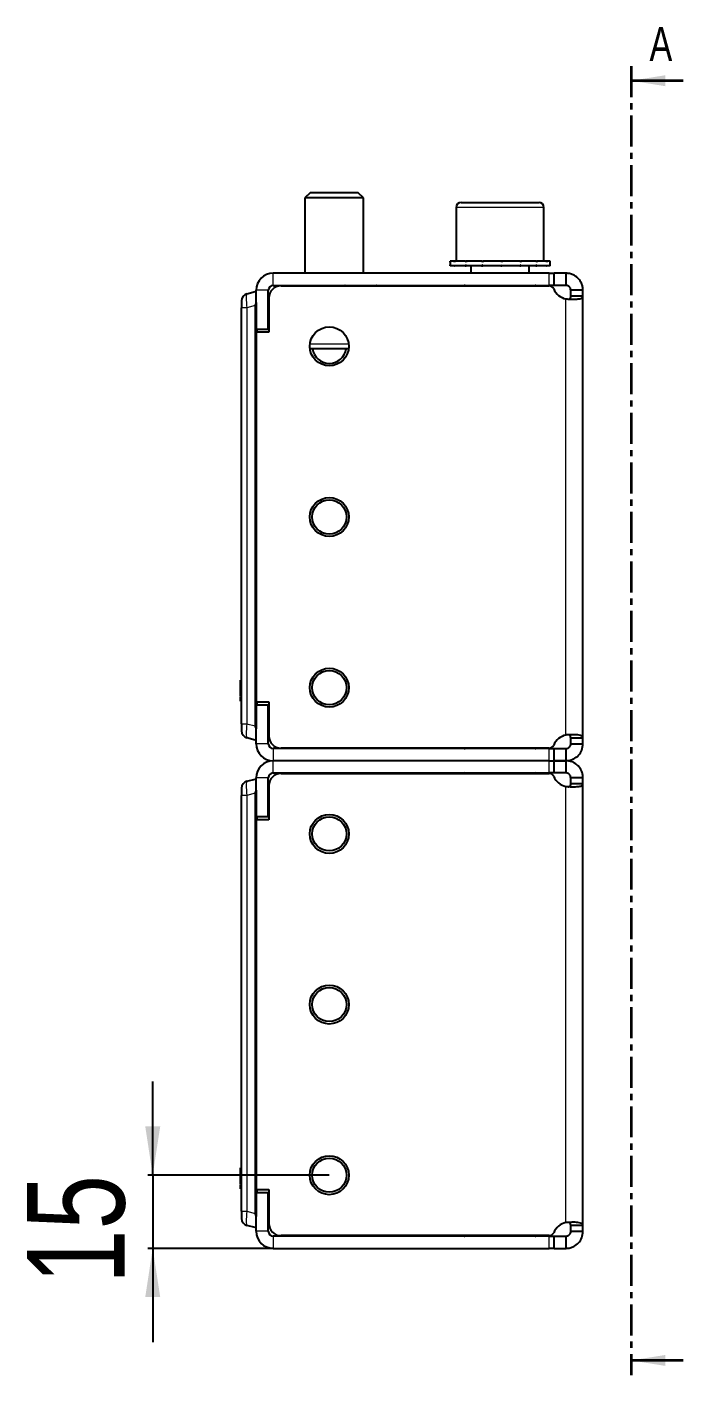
# Model space of a CAD drawing. Header units: millimetres. Extents: x 0 to 3204, y -808 to 609.
# Drawn here: x 1110.4 to 1244.9, y 263.4 to 539.9 of the extents above; entities that cross this region are included whole.
import ezdxf

# ---------------------------------------------------------------- set-up
doc = ezdxf.new("R2010")
doc.units = ezdxf.units.MM
doc.linetypes.add('CENTER', pattern=[10.16, 6.35, -1.27, 1.27, -1.27])
doc.layers.add('FORMAT', color=7, linetype='Continuous')
doc.styles.add('SLDTEXTSTYLE0', font='TXT', dxfattribs={"width": 0.75})
doc.dimstyles.new('SLDDIMSTYLE1', dxfattribs={"dimtxt": 20, "dimasz": 10, "dimexe": 0, "dimexo": 0.0625, "dimgap": 5, "dimtad": 2, "dimdec": 1, "dimrnd": 1e-09, "dimzin": 12, "dimdsep": 46, "dimtxsty": 'SLDTEXTSTYLE0', "dimsah": 1, "dimcen": 0.09, "dimadec": 0, "dimazin": 3, "dimtfac": 1, "dimtmove": 0, "dimatfit": 0, "dimfxl": 0, "dimfrac": 2, "dimtolj": 1, "dimtzin": 12, "dimarcsym": 0})

# ---------------------------------------------------------------- blocks, each defined once
blk = doc.blocks.new('_D_3')
at = {"layer": 'FORMAT'}
for p, q in [((1136.17, 304.39), (1136.17, 323.62)), ((1172.36, 304.39), (1135.17, 304.39)), ((1136.17, 304.39), (1136.17, 289.39)), ((1160.86, 289.39), (1135.17, 289.39)), ((1136.17, 289.39), (1136.17, 270.16))]:
    blk.add_line(p, q, dxfattribs=at)
for points in [[(1136.17, 304.39), (1137.71, 314.39), (1134.64, 314.39)], [(1136.17, 289.39), (1134.64, 279.39), (1137.71, 279.39)]]:
    blk.add_solid(points, dxfattribs=at)
at = {"layer": 'FORMAT', "insert": (1110.39, 282.11), "char_height": 20, "attachment_point": 1, "rotation": 90, "style": 'SLDTEXTSTYLE0'}
blk.add_mtext('15', dxfattribs=at)

msp = doc.modelspace()

# ---------------------------------------------------------------- linework, layer by layer
at = {"color": 7, "linetype": 'CENTER', "lineweight": 35}
msp.add_line((1234.24, 531.87), (1234.24, 263.4), dxfattribs=at)
at = {"color": 7, "linetype": 'Continuous', "lineweight": 35}
for p, q in [((1244.88, 528.87), (1234.24, 528.87)), ((1244.88, 266.4), (1234.24, 266.4))]:
    msp.add_line(p, q, dxfattribs=at)
at = {"color": 7, "linetype": 'Continuous', "lineweight": 25}
for p, q in [((1168.45, 505.89), (1167.37, 504.82)), ((1167.37, 504.82), (1167.37, 489.39)), ((1179.37, 504.82), (1167.37, 504.82)), ((1178.3, 505.89), (1168.45, 505.89)), ((1179.37, 504.82), (1178.3, 505.89)), ((1179.37, 489.39), (1179.37, 504.82)), ((1199.37, 503.89), (1215.37, 503.89)), ((1215.37, 503.89), (1215.37, 503.89)), ((1198.37, 502.89), (1198.37, 491.89)), ((1216.37, 491.89), (1216.37, 502.89)), ((1217.47, 489.39), (1160.87, 489.39)), ((1197.12, 491.89), (1197.12, 490.89)), ((1197.13, 491.89), (1197.13, 491.64)), ((1197.96, 491.89), (1197.13, 491.89)), ((1197.13, 491.89), (1197.13, 491.89)), ((1197.13, 490.89), (1197.13, 491.14)), ((1197.96, 490.89), (1197.13, 490.89)), ((1197.13, 490.89), (1197.13, 490.89)), ((1197.96, 491.89), (1198.06, 491.89)), ((1197.96, 490.89), (1198.06, 490.89)), ((1198.06, 491.89), (1198.06, 491.64)), ((1200.23, 491.89), (1198.06, 491.89)), ((1198.06, 490.89), (1198.06, 491.14)), ((1200.23, 490.89), (1198.06, 490.89)), ((1200.23, 491.89), (1200.41, 491.89)), ((1200.23, 490.89), (1200.41, 490.89)), ((1200.41, 491.89), (1200.41, 491.64)), ((1203.59, 491.89), (1200.41, 491.89)), ((1200.41, 490.89), (1200.41, 491.14)), ((1203.59, 490.89), (1200.41, 490.89)), ((1201.37, 490.89), (1201.37, 489.39)), ((1203.59, 491.89), (1203.82, 491.89)), ((1203.59, 490.89), (1203.82, 490.89)), ((1203.82, 491.89), (1203.82, 491.64)), ((1207.52, 491.89), (1203.82, 491.89)), ((1203.82, 490.89), (1203.82, 491.14)), ((1207.52, 490.89), (1203.82, 490.89)), ((1207.52, 491.89), (1207.77, 491.89)), ((1207.52, 491.89), (1207.6, 491.89)), ((1207.52, 490.89), (1207.67, 490.89)), ((1207.67, 490.89), (1207.77, 490.89)), ((1207.72, 491.89), (1207.77, 491.89)), ((1207.77, 491.89), (1207.77, 491.64)), ((1211.43, 491.89), (1207.77, 491.89)), ((1207.77, 490.89), (1207.77, 491.14)), ((1211.43, 490.89), (1207.77, 490.89)), ((1211.43, 491.89), (1211.66, 491.89)), ((1211.43, 490.89), (1211.66, 490.89)), ((1211.66, 491.89), (1211.66, 491.64)), ((1214.72, 491.89), (1211.66, 491.89)), ((1211.66, 490.89), (1211.66, 491.14)), ((1214.72, 490.89), (1211.66, 490.89)), ((1213.37, 489.39), (1213.37, 490.89)), ((1214.72, 491.89), (1214.9, 491.89)), ((1214.72, 490.89), (1214.9, 490.89)), ((1214.9, 491.89), (1214.9, 491.64)), ((1216.9, 491.89), (1214.9, 491.89)), ((1214.9, 490.89), (1214.9, 491.14)), ((1216.9, 490.89), (1214.9, 490.89)), ((1216.9, 491.89), (1216.99, 491.89)), ((1216.9, 490.89), (1216.99, 490.89)), ((1216.99, 491.89), (1216.99, 491.64)), ((1217.62, 491.89), (1216.99, 491.89)), ((1216.99, 490.89), (1216.99, 491.14)), ((1217.62, 490.89), (1216.99, 490.89)), ((1217.47, 489.39), (1218.47, 489.39)), ((1217.62, 490.89), (1217.62, 491.89)), ((1218.47, 486.89), (1218.47, 489.39)), ((1220.87, 489.39), (1218.47, 489.39)), ((1220.87, 489.39), (1220.87, 486.89)), ((1160.87, 486.89), (1217.47, 486.89)), ((1162.47, 486.79), (1217.45, 486.79)), ((1163.12, 486.89), (1163.12, 486.79)), ((1163.42, 486.89), (1163.42, 486.79)), ((1165.1, 486.89), (1165.1, 486.79)), ((1168.05, 486.89), (1168.05, 486.79)), ((1171.81, 486.89), (1171.81, 486.79)), ((1175.8, 486.89), (1175.8, 486.79)), ((1179.43, 486.89), (1179.43, 486.79)), ((1182.13, 486.89), (1182.13, 486.79)), ((1183.5, 486.89), (1183.5, 486.79)), ((1183.62, 486.79), (1183.62, 486.89)), ((1218.47, 486.89), (1217.47, 486.89)), ((1220.87, 486.89), (1218.47, 486.89)), ((1155.49, 485.19), (1157.17, 485.64)), ((1157.17, 485.64), (1157.37, 485.64)), ((1157.37, 477.94), (1157.37, 485.89)), ((1159.87, 477.94), (1159.87, 485.89)), ((1159.97, 484.29), (1159.97, 477.29)), ((1224.37, 485.89), (1221.87, 485.89)), ((1221.87, 484.67), (1221.87, 485.89)), ((1224.37, 484.67), (1221.87, 484.67)), ((1224.37, 484.67), (1224.37, 485.89)), ((1224.37, 394.11), (1224.37, 484.67)), ((1154.37, 483.74), (1154.37, 482.29)), ((1154.37, 407.84), (1154.37, 482.29)), ((1157.17, 482.74), (1157.17, 396.54)), ((1157.37, 483.37), (1157.37, 395.92)), ((1159.97, 478.87), (1159.87, 478.66)), ((1157.37, 477.94), (1159.87, 477.94)), ((1157.37, 401.49), (1157.37, 477.29)), ((1159.97, 477.29), (1157.37, 477.29)), ((1176.34, 473.89), (1168.41, 473.89)), ((1154.37, 399.64), (1154.37, 407.84)), ((1154.17, 405.9), (1154.37, 405.9)), ((1154.17, 405.55), (1154.37, 405.55)), ((1154.17, 404.82), (1154.17, 405.55)), ((1154.17, 404.82), (1154.37, 404.82)), ((1154.17, 403.87), (1154.17, 403.98)), ((1154.17, 402.42), (1154.37, 402.42)), ((1154.17, 401.88), (1154.17, 402.42)), ((1154.17, 401.88), (1154.37, 401.88)), ((1154.17, 401.59), (1154.37, 401.59)), ((1157.37, 401.49), (1159.97, 401.49)), ((1159.97, 401.49), (1159.97, 394.49)), ((1154.37, 396.99), (1154.37, 399.64)), ((1157.37, 392.89), (1157.37, 400.84)), ((1157.37, 400.84), (1159.87, 400.84)), ((1159.87, 392.89), (1159.87, 400.84)), ((1159.97, 400.41), (1159.87, 400.63)), ((1154.37, 396.99), (1154.37, 395.54)), ((1157.17, 393.64), (1155.49, 394.09)), ((1157.37, 393.64), (1157.17, 393.64)), ((1221.87, 394.11), (1224.37, 394.11)), ((1221.87, 392.89), (1221.87, 394.11)), ((1221.87, 392.89), (1224.37, 392.89)), ((1224.37, 392.89), (1224.37, 394.11)), ((1217.47, 391.89), (1160.87, 391.89)), ((1217.45, 391.99), (1162.47, 391.99)), ((1217.47, 391.89), (1218.47, 391.89)), ((1218.47, 389.39), (1218.47, 391.89)), ((1218.47, 391.89), (1220.87, 391.89)), ((1220.87, 391.89), (1220.87, 389.39)), ((1217.47, 389.39), (1160.87, 389.39)), ((1217.47, 389.39), (1218.47, 389.39)), ((1218.47, 386.89), (1218.47, 389.39)), ((1220.87, 389.39), (1218.47, 389.39)), ((1218.47, 389.39), (1220.87, 389.39)), ((1220.87, 389.39), (1220.87, 386.89)), ((1155.49, 385.19), (1157.17, 385.64)), ((1157.17, 385.64), (1157.37, 385.64)), ((1157.37, 377.94), (1157.37, 385.89)), ((1159.87, 377.94), (1159.87, 385.89)), ((1160.87, 386.89), (1217.47, 386.89)), ((1162.47, 386.79), (1217.45, 386.79)), ((1218.47, 386.89), (1217.47, 386.89)), ((1220.87, 386.89), (1218.47, 386.89)), ((1221.87, 385.89), (1221.79, 386.3)), ((1224.37, 385.89), (1221.87, 385.89)), ((1221.87, 384.67), (1221.87, 385.89)), ((1224.37, 384.67), (1221.87, 384.67)), ((1224.37, 384.67), (1224.37, 385.89)), ((1224.37, 294.11), (1224.37, 384.67)), ((1154.37, 383.74), (1154.37, 382.29)), ((1154.37, 307.84), (1154.37, 382.29)), ((1157.17, 382.74), (1157.17, 296.54)), ((1157.37, 383.37), (1157.37, 295.92)), ((1159.97, 384.29), (1159.97, 377.29)), ((1159.97, 378.87), (1159.87, 378.66)), ((1157.37, 377.94), (1159.87, 377.94)), ((1157.37, 301.49), (1157.37, 377.29)), ((1159.97, 377.29), (1157.37, 377.29)), ((1154.37, 299.64), (1154.37, 307.84)), ((1154.17, 305.9), (1154.37, 305.9)), ((1154.17, 305.55), (1154.37, 305.55)), ((1154.17, 304.82), (1154.17, 305.55)), ((1154.17, 304.82), (1154.37, 304.82)), ((1154.17, 303.87), (1154.17, 303.98)), ((1154.17, 302.42), (1154.37, 302.42)), ((1154.17, 301.88), (1154.17, 302.42)), ((1154.17, 301.88), (1154.37, 301.88)), ((1154.17, 301.59), (1154.37, 301.59)), ((1157.37, 301.49), (1159.97, 301.49)), ((1159.97, 301.49), (1159.97, 294.49)), ((1154.37, 296.99), (1154.37, 299.64)), ((1157.37, 300.84), (1159.87, 300.84)), ((1157.37, 292.89), (1157.37, 300.84)), ((1159.87, 292.89), (1159.87, 300.84)), ((1159.97, 300.41), (1159.87, 300.63)), ((1154.37, 296.99), (1154.37, 295.54)), ((1157.17, 293.64), (1155.49, 294.09)), ((1157.37, 293.64), (1157.17, 293.64)), ((1221.87, 294.11), (1224.37, 294.11)), ((1221.87, 292.89), (1221.87, 294.11)), ((1224.37, 292.89), (1224.37, 294.11)), ((1217.47, 291.89), (1160.87, 291.89)), ((1217.45, 291.99), (1162.47, 291.99)), ((1217.47, 291.89), (1218.47, 291.89)), ((1218.47, 289.39), (1218.47, 291.89)), ((1218.47, 291.89), (1220.87, 291.89)), ((1220.87, 291.89), (1220.87, 289.39)), ((1221.87, 292.89), (1224.37, 292.89)), ((1160.87, 289.39), (1217.47, 289.39)), ((1218.47, 289.39), (1217.47, 289.39)), ((1218.47, 289.39), (1220.87, 289.39))]:
    msp.add_line(p, q, dxfattribs=at)
at = {"color": 8, "linetype": 'Continuous', "lineweight": 18}
for p, q in [((1216.37, 502.89), (1198.37, 502.89)), ((1160.87, 486.89), (1160.87, 489.39)), ((1217.47, 486.89), (1217.47, 489.39)), ((1159.87, 485.89), (1157.37, 485.89)), ((1220.87, 394.67), (1220.87, 484.12)), ((1155.49, 482.29), (1154.37, 482.29)), ((1157.17, 482.74), (1155.49, 482.29)), ((1155.49, 482.29), (1155.49, 396.99)), ((1157.57, 477.94), (1157.57, 477.29)), ((1168.41, 474.89), (1176.34, 474.89)), ((1154.17, 403.7), (1154.37, 403.7)), ((1157.57, 401.49), (1157.57, 400.84)), ((1154.37, 396.99), (1155.49, 396.99)), ((1155.49, 396.99), (1157.17, 396.54)), ((1159.87, 392.89), (1157.37, 392.89)), ((1160.87, 391.89), (1160.87, 389.39)), ((1217.47, 389.39), (1217.47, 391.89)), ((1160.87, 386.89), (1160.87, 389.39)), ((1217.47, 386.89), (1217.47, 389.39)), ((1159.87, 385.89), (1157.37, 385.89)), ((1155.49, 382.29), (1154.37, 382.29)), ((1157.17, 382.74), (1155.49, 382.29)), ((1155.49, 382.29), (1155.49, 296.99)), ((1220.87, 294.67), (1220.87, 384.12)), ((1157.57, 377.94), (1157.57, 377.29)), ((1154.17, 303.7), (1154.37, 303.7)), ((1157.57, 301.49), (1157.57, 300.84)), ((1154.37, 296.99), (1155.49, 296.99)), ((1155.49, 296.99), (1157.17, 296.54)), ((1159.87, 292.89), (1157.37, 292.89)), ((1160.87, 291.89), (1160.87, 289.39)), ((1217.47, 289.39), (1217.47, 291.89))]:
    msp.add_line(p, q, dxfattribs=at)
at = {"color": 7, "linetype": 'Continuous', "lineweight": 25}
for centre, radius in [((1172.37, 474.39), 4), ((1172.37, 439.39), 4), ((1172.37, 439.39), 3.5), ((1172.37, 404.39), 4), ((1172.37, 404.39), 3.5), ((1172.37, 374.39), 4), ((1172.37, 374.39), 3.5), ((1172.37, 339.39), 4), ((1172.37, 339.39), 3.5), ((1172.37, 304.39), 4), ((1172.37, 304.39), 3.5)]:
    msp.add_circle(centre, radius, dxfattribs=at)
for centre, radius, start, end in [((1199.37, 502.89), 1, 90, 180), ((1215.37, 502.89), 1, 0, 90), ((1160.87, 485.89), 3.5, 90, 180), ((1160.87, 485.89), 1, 90, 180), ((1162.47, 484.29), 2.5, 90, 180), ((1200.02, 486.54), 0.35, 45.5847, 90), ((1214.72, 486.54), 0.35, 90, 134.4153), ((1217.45, 485.79), 1, 22.8854, 90), ((1155.87, 483.74), 1.5, 105, 180), ((1221.6, 487.54), 3.5, 202.8854, 258.1052), ((1172.37, 474.39), 3.5, 188.2132, 351.7868), ((1155.87, 395.54), 1.5, 180, 255), ((1160.87, 392.89), 3.5, 180, 270), ((1160.87, 392.89), 1, 180, 270), ((1162.47, 394.49), 2.5, 180, 270), ((1221.6, 391.24), 3.5, 101.8948, 157.1146), ((1200.02, 392.24), 0.35, 270, 314.4153), ((1214.72, 392.24), 0.35, 225.5847, 270), ((1217.45, 392.99), 1, 270, 337.1146), ((1160.87, 385.89), 3.5, 90, 180), ((1155.87, 383.74), 1.5, 105, 180), ((1160.87, 385.89), 1, 90, 180), ((1162.47, 384.29), 2.5, 90, 180), ((1200.02, 386.54), 0.35, 45.5847, 90), ((1214.72, 386.54), 0.35, 90, 134.4153), ((1217.45, 385.79), 1, 22.8854, 90), ((1221.6, 387.54), 3.5, 202.8854, 258.1052), ((1155.87, 295.54), 1.5, 180, 255), ((1162.47, 294.49), 2.5, 180, 270), ((1221.6, 291.24), 3.5, 101.8948, 157.1146), ((1160.87, 292.89), 3.5, 180, 270), ((1160.87, 292.89), 1, 180, 270), ((1200.02, 292.24), 0.35, 270, 314.4153), ((1214.72, 292.24), 0.35, 225.5847, 270), ((1217.45, 292.99), 1, 270, 337.1146)]:
    msp.add_arc(centre, radius, start, end, dxfattribs=at)
at = {"color": 8, "linetype": 'Continuous', "lineweight": 18}
for centre, major_axis, start_param, end_param in [((1155.87, 482.19), (-0.38, 3), 0.016741, 1.520499), ((1155.87, 397.1), (0.38, 3), 1.621093, 3.124852), ((1155.87, 382.19), (-0.38, 3), 0.016741, 1.520499), ((1155.87, 297.1), (0.38, 3), 1.621093, 3.124852)]:
    msp.add_ellipse(centre, major_axis=major_axis, ratio=0.123038, start_param=start_param, end_param=end_param, dxfattribs=at)
at = {"color": 7, "linetype": 'Continuous', "lineweight": 25}
for centre, major_axis, start_param, end_param in [((1168.77, 485.64), (-11.57, -3.1), 6.030113, 6.216148), ((1168.77, 393.64), (-11.57, 3.1), 0.067037, 0.253072), ((1168.77, 385.64), (-11.57, -3.1), 6.030113, 6.216148), ((1168.77, 293.64), (-11.57, 3.1), 0.067037, 0.253072)]:
    msp.add_ellipse(centre, major_axis=major_axis, ratio=0.250563, start_param=start_param, end_param=end_param, dxfattribs=at)
for points, knots in [([(1197.13, 491.64), (1197.13, 491.68), (1197.13, 491.75), (1197.13, 491.83), (1197.13, 491.87), (1197.13, 491.89)], [0, 0, 0, 0, 0.499981, 0.749988, 1, 1, 1, 1]), ([(1197.13, 490.89), (1197.13, 490.91), (1197.13, 490.95), (1197.13, 491.04), (1197.13, 491.1), (1197.13, 491.14)], [0, 0, 0, 0, 0.25014, 0.50028, 1, 1, 1, 1]), ([(1198.06, 491.64), (1198.05, 491.68), (1198.02, 491.75), (1197.99, 491.83), (1197.97, 491.87), (1197.96, 491.89)], [0, 0, 0, 0, 0.499981, 0.749988, 1, 1, 1, 1]), ([(1197.96, 490.89), (1197.97, 490.91), (1197.99, 490.95), (1198.02, 491.04), (1198.05, 491.1), (1198.06, 491.14)], [0, 0, 0, 0, 0.25014, 0.50028, 1, 1, 1, 1]), ([(1200.41, 491.64), (1200.38, 491.68), (1200.34, 491.75), (1200.28, 491.83), (1200.25, 491.87), (1200.23, 491.89)], [0, 0, 0, 0, 0.499981, 0.749988, 1, 1, 1, 1]), ([(1200.23, 490.89), (1200.25, 490.91), (1200.28, 490.95), (1200.34, 491.04), (1200.38, 491.1), (1200.41, 491.14)], [0, 0, 0, 0, 0.25014, 0.50028, 1, 1, 1, 1]), ([(1203.82, 491.64), (1203.78, 491.68), (1203.72, 491.75), (1203.65, 491.83), (1203.61, 491.87), (1203.59, 491.89)], [0, 0, 0, 0, 0.499981, 0.749988, 1, 1, 1, 1]), ([(1203.59, 490.89), (1203.61, 490.91), (1203.65, 490.95), (1203.72, 491.04), (1203.78, 491.1), (1203.82, 491.14)], [0, 0, 0, 0, 0.25014, 0.50028, 1, 1, 1, 1]), ([(1207.77, 491.64), (1207.73, 491.68), (1207.67, 491.75), (1207.58, 491.83), (1207.54, 491.87), (1207.52, 491.89)], [0, 0, 0, 0, 0.499981, 0.749988, 1, 1, 1, 1]), ([(1207.52, 490.89), (1207.54, 490.91), (1207.58, 490.95), (1207.67, 491.04), (1207.73, 491.1), (1207.77, 491.14)], [0, 0, 0, 0, 0.2501401, 0.5002802, 1, 1, 1, 1]), ([(1207.77, 491.64), (1207.75, 491.71), (1207.72, 491.84), (1207.69, 491.88), (1207.67, 491.89)], [0, 0, 0, 0, 0.561794, 1, 1, 1, 1]), ([(1207.77, 491.14), (1207.75, 491.07), (1207.72, 490.94), (1207.69, 490.91), (1207.67, 490.89)], [0, 0, 0, 0, 0.561794, 1, 1, 1, 1]), ([(1211.66, 491.64), (1211.62, 491.68), (1211.56, 491.75), (1211.49, 491.83), (1211.45, 491.87), (1211.43, 491.89)], [0, 0, 0, 0, 0.499981, 0.749988, 1, 1, 1, 1]), ([(1211.43, 490.89), (1211.45, 490.91), (1211.49, 490.95), (1211.56, 491.04), (1211.62, 491.1), (1211.66, 491.14)], [0, 0, 0, 0, 0.25014, 0.50028, 1, 1, 1, 1]), ([(1214.9, 491.64), (1214.87, 491.68), (1214.83, 491.75), (1214.77, 491.83), (1214.74, 491.87), (1214.72, 491.89)], [0, 0, 0, 0, 0.499981, 0.749988, 1, 1, 1, 1]), ([(1214.72, 490.89), (1214.74, 490.91), (1214.77, 490.95), (1214.83, 491.04), (1214.87, 491.1), (1214.9, 491.14)], [0, 0, 0, 0, 0.25014, 0.50028, 1, 1, 1, 1]), ([(1216.99, 491.64), (1216.97, 491.68), (1216.95, 491.75), (1216.92, 491.83), (1216.91, 491.87), (1216.9, 491.89)], [0, 0, 0, 0, 0.499981, 0.749988, 1, 1, 1, 1]), ([(1216.9, 490.89), (1216.91, 490.91), (1216.92, 490.95), (1216.95, 491.04), (1216.97, 491.1), (1216.99, 491.14)], [0, 0, 0, 0, 0.25014, 0.50028, 1, 1, 1, 1]), ([(1224.37, 485.89), (1224.36, 486.15), (1224.33, 486.64), (1224.04, 487.46), (1223.58, 488.17), (1222.95, 488.74), (1222.34, 489.1), (1221.63, 489.34), (1221.13, 489.37), (1220.87, 489.39)], [0, 0, 0, 0, 0.144067, 0.271276, 0.474907, 0.597997, 0.726338, 0.860245, 1, 1, 1, 1]), ([(1163.38, 486.79), (1163.38, 486.8), (1163.37, 486.84), (1163.36, 486.87), (1163.36, 486.89)], [0, 0, 0, 0, 0.374848, 1, 1, 1, 1]), ([(1165.02, 486.79), (1165.01, 486.8), (1164.99, 486.84), (1164.97, 486.87), (1164.96, 486.89)], [0, 0, 0, 0, 0.374848, 1, 1, 1, 1]), ([(1167.92, 486.79), (1167.91, 486.8), (1167.88, 486.84), (1167.86, 486.87), (1167.84, 486.89)], [0, 0, 0, 0, 0.374848, 1, 1, 1, 1]), ([(1171.66, 486.79), (1171.65, 486.8), (1171.62, 486.84), (1171.58, 486.87), (1171.56, 486.89)], [0, 0, 0, 0, 0.374848, 1, 1, 1, 1]), ([(1175.66, 486.79), (1175.65, 486.8), (1175.61, 486.84), (1175.58, 486.87), (1175.56, 486.89)], [0, 0, 0, 0, 0.374848, 1, 1, 1, 1]), ([(1179.31, 486.79), (1179.3, 486.8), (1179.27, 486.84), (1179.24, 486.87), (1179.23, 486.89)], [0, 0, 0, 0, 0.374848, 1, 1, 1, 1]), ([(1182.05, 486.79), (1182.05, 486.8), (1182.03, 486.84), (1182.01, 486.87), (1182, 486.89)], [0, 0, 0, 0, 0.374848, 1, 1, 1, 1]), ([(1183.48, 486.79), (1183.48, 486.8), (1183.47, 486.84), (1183.47, 486.87), (1183.46, 486.89)], [0, 0, 0, 0, 0.374848, 1, 1, 1, 1]), ([(1221.87, 485.89), (1221.86, 486.03), (1221.84, 486.22), (1221.71, 486.44), (1221.61, 486.58), (1221.47, 486.7), (1221.29, 486.81), (1221.09, 486.88), (1220.95, 486.89), (1220.87, 486.89)], [0, 0, 0, 0, 0.2941026, 0.4063735, 0.4970139, 0.6118531, 0.7316911, 0.860101, 1, 1, 1, 1]), ([(1220.87, 484.12), (1221.19, 484.1), (1221.78, 484.07), (1222.73, 484.06), (1223.59, 484.1), (1224.25, 484.31), (1224.33, 484.55), (1224.37, 484.67)], [0, 0, 0, 0, 0.17084, 0.319217, 0.548103, 0.767822, 1, 1, 1, 1]), ([(1221.35, 484.07), (1221.35, 484.07), (1221.42, 484.06), (1221.52, 484.08), (1221.65, 484.12), (1221.75, 484.21), (1221.85, 484.38), (1221.87, 484.55), (1221.87, 484.67)], [0, 0, 0, 0, 0.010499, 0.167595, 0.301027, 0.450649, 0.615637, 1, 1, 1, 1]), ([(1154.17, 405.55), (1154.17, 405.66), (1154.17, 405.86), (1154.17, 405.89), (1154.17, 405.9)], [0, 0, 0, 0, 0.5368, 1, 1, 1, 1]), ([(1154.17, 403.7), (1154.17, 403.86), (1154.17, 404.2), (1154.17, 404.62), (1154.17, 404.8), (1154.17, 404.89)], [0, 0, 0, 0, 0.346986, 0.702168, 1, 1, 1, 1]), ([(1154.17, 402.54), (1154.17, 402.57), (1154.17, 402.7), (1154.17, 403.11), (1154.17, 403.5), (1154.17, 403.7)], [0, 0, 0, 0, 0.136302, 0.576865, 1, 1, 1, 1]), ([(1154.17, 401.59), (1154.17, 401.6), (1154.17, 401.63), (1154.17, 401.8), (1154.17, 401.88)], [0, 0, 0, 0, 0.577653, 1, 1, 1, 1]), ([(1224.37, 394.11), (1224.32, 394.24), (1224.23, 394.46), (1223.67, 394.65), (1223.07, 394.72), (1222.43, 394.74), (1221.69, 394.73), (1221.15, 394.69), (1220.87, 394.67)], [0, 0, 0, 0, 0.254149, 0.448213, 0.574908, 0.708872, 0.850468, 1, 1, 1, 1]), ([(1220.87, 391.89), (1220.96, 391.9), (1221.11, 391.91), (1221.32, 391.99), (1221.49, 392.09), (1221.62, 392.22), (1221.73, 392.36), (1221.85, 392.59), (1221.86, 392.77), (1221.87, 392.89)], [0, 0, 0, 0, 0.156786, 0.290809, 0.403501, 0.497298, 0.607133, 0.726181, 1, 1, 1, 1]), ([(1220.87, 389.39), (1221.17, 389.41), (1221.72, 389.45), (1222.62, 389.81), (1223.51, 390.47), (1224.23, 391.58), (1224.33, 392.45), (1224.37, 392.89)], [0, 0, 0, 0, 0.16069, 0.301312, 0.521951, 0.753573, 1, 1, 1, 1]), ([(1221.87, 394.11), (1221.86, 394.23), (1221.84, 394.44), (1221.69, 394.65), (1221.56, 394.69), (1221.51, 394.71)], [0, 0, 0, 0, 0.488232, 0.819706, 1, 1, 1, 1]), ([(1224.37, 385.89), (1224.36, 386.15), (1224.33, 386.64), (1224.04, 387.46), (1223.58, 388.17), (1222.95, 388.74), (1222.34, 389.1), (1221.63, 389.34), (1221.13, 389.37), (1220.87, 389.39)], [0, 0, 0, 0, 0.144067, 0.271276, 0.474907, 0.597997, 0.726338, 0.860245, 1, 1, 1, 1]), ([(1221.87, 385.89), (1221.86, 386.03), (1221.84, 386.22), (1221.71, 386.44), (1221.61, 386.58), (1221.47, 386.7), (1221.29, 386.81), (1221.09, 386.88), (1220.95, 386.89), (1220.87, 386.89)], [0, 0, 0, 0, 0.294103, 0.406373, 0.497014, 0.611853, 0.731691, 0.860101, 1, 1, 1, 1]), ([(1220.87, 384.12), (1221.19, 384.1), (1221.78, 384.07), (1222.73, 384.06), (1223.59, 384.1), (1224.25, 384.31), (1224.33, 384.55), (1224.37, 384.67)], [0, 0, 0, 0, 0.17084, 0.319217, 0.548103, 0.767822, 1, 1, 1, 1]), ([(1221.35, 384.07), (1221.35, 384.07), (1221.42, 384.06), (1221.52, 384.08), (1221.65, 384.12), (1221.75, 384.21), (1221.85, 384.38), (1221.87, 384.55), (1221.87, 384.67)], [0, 0, 0, 0, 0.010499, 0.167595, 0.301027, 0.450649, 0.615637, 1, 1, 1, 1]), ([(1154.17, 305.55), (1154.17, 305.66), (1154.17, 305.86), (1154.17, 305.89), (1154.17, 305.9)], [0, 0, 0, 0, 0.5368, 1, 1, 1, 1]), ([(1154.17, 303.7), (1154.17, 303.86), (1154.17, 304.2), (1154.17, 304.62), (1154.17, 304.8), (1154.17, 304.89)], [0, 0, 0, 0, 0.346986, 0.702168, 1, 1, 1, 1]), ([(1154.17, 302.54), (1154.17, 302.57), (1154.17, 302.7), (1154.17, 303.11), (1154.17, 303.5), (1154.17, 303.7)], [0, 0, 0, 0, 0.136302, 0.576865, 1, 1, 1, 1]), ([(1154.17, 301.59), (1154.17, 301.6), (1154.17, 301.63), (1154.17, 301.8), (1154.17, 301.88)], [0, 0, 0, 0, 0.577653, 1, 1, 1, 1]), ([(1224.37, 294.11), (1224.32, 294.24), (1224.23, 294.46), (1223.67, 294.65), (1223.07, 294.72), (1222.43, 294.74), (1221.69, 294.73), (1221.15, 294.69), (1220.87, 294.67)], [0, 0, 0, 0, 0.254149, 0.448213, 0.574908, 0.708872, 0.850468, 1, 1, 1, 1]), ([(1221.87, 294.11), (1221.86, 294.23), (1221.84, 294.44), (1221.69, 294.65), (1221.56, 294.69), (1221.51, 294.71)], [0, 0, 0, 0, 0.488232, 0.819706, 1, 1, 1, 1]), ([(1220.87, 291.89), (1220.96, 291.9), (1221.11, 291.91), (1221.32, 291.99), (1221.49, 292.09), (1221.62, 292.22), (1221.73, 292.36), (1221.85, 292.59), (1221.86, 292.77), (1221.87, 292.89)], [0, 0, 0, 0, 0.156786, 0.290809, 0.403501, 0.497298, 0.607133, 0.726181, 1, 1, 1, 1]), ([(1220.87, 289.39), (1221.17, 289.41), (1221.72, 289.45), (1222.62, 289.81), (1223.51, 290.47), (1224.23, 291.58), (1224.33, 292.45), (1224.37, 292.89)], [0, 0, 0, 0, 0.16069, 0.301312, 0.521951, 0.753573, 1, 1, 1, 1])]:
    msp.add_open_spline(points, degree=3, knots=knots, dxfattribs=at)
at = {"color": 7, "linetype": 'Continuous', "lineweight": 35}
for points in [[(1234.24, 528.87), (1241.24, 527.75), (1241.24, 529.99)], [(1234.24, 266.4), (1241.24, 265.28), (1241.24, 267.52)]]:
    msp.add_solid(points, dxfattribs=at)

# ---------------------------------------------------------------- texts
at = {"color": 7, "linetype": 'Continuous', "insert": (1238, 539.9), "char_height": 7, "attachment_point": 1, "style": 'SLDTEXTSTYLE0'}
msp.add_mtext('A', dxfattribs=at)

# ---------------------------------------------------------------- dimensions: what is measured, and where the dimension line sits
at = {"layer": 'FORMAT'}
dim = msp.add_linear_dim(base=(1136.17, 289.39), p1=(1172.37, 304.39), p2=(1160.87, 289.39), angle=90, dimstyle='SLDDIMSTYLE1', dxfattribs=at)
dim.commit()
dim.dimension.update_dxf_attribs({"geometry": '_D_3', "text_midpoint": (1136.17, 296.89), "dimtype": 160})

doc.saveas('drawing.dxf')
